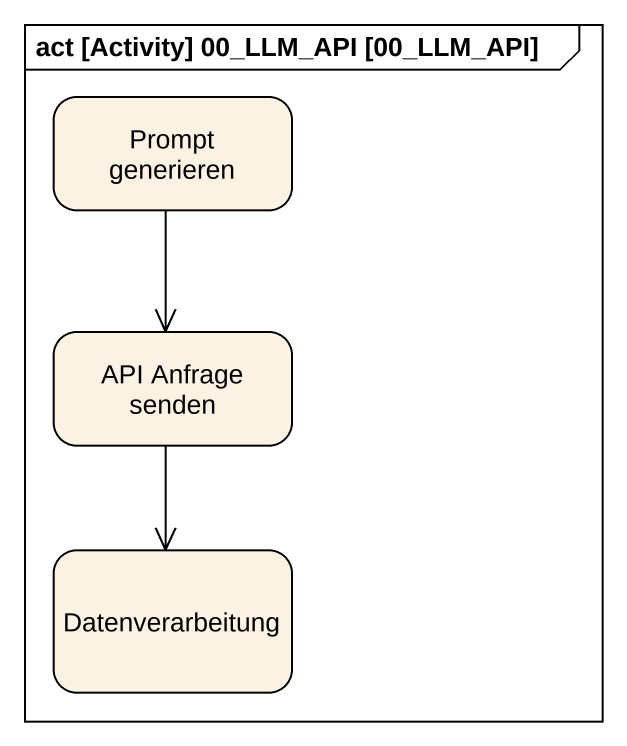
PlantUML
@startuml
mainframe act [Activity] 00_LLM_API [00_LLM_API]
hide empty description
state "Prompt generieren" as Prompt_generieren
state "API Anfrage senden" as API_Anfrage_senden
state Datenverarbeitung
Prompt_generieren --> API_Anfrage_senden
API_Anfrage_senden --> Datenverarbeitung
@enduml
